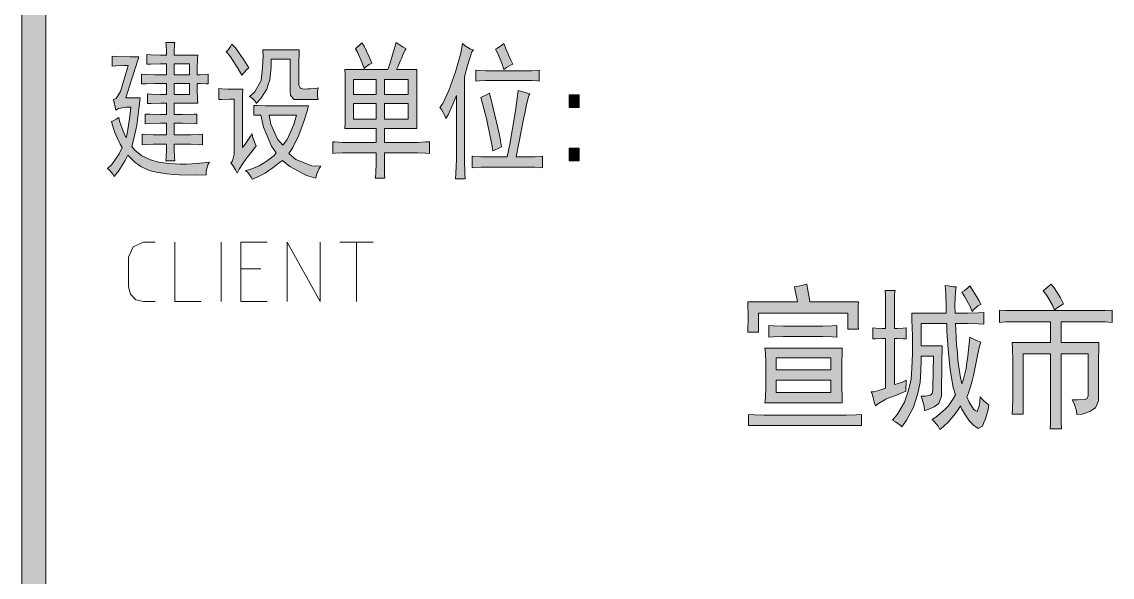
# Model space of a CAD drawing. Header units: millimetres. Extents: x 805 to 6044844, y 120 to 7887884.
# Drawn here: x 6035803 to 6038986, y 7813553 to 7815176 of the extents above; entities that cross this region are included whole.
import ezdxf

# ---------------------------------------------------------------- set-up
doc = ezdxf.new("R2010")
doc.units = ezdxf.units.MM

msp = doc.modelspace()

# ---------------------------------------------------------------- hatches: boundary and pattern name
h = msp.add_hatch(color=0)
h.dxf.hatch_style = 2
h.paths.add_polyline_path([(6035873.4, 7800292.4), (6035803.1, 7800292.4), (6035803.1, 7886384.4), (6035873.4, 7886384.4)])
h = msp.add_hatch(color=0)
h.paths.add_polyline_path([(6036225.5, 7815079), (6036225.5, 7815090.2), (6036224.9, 7815108.5), (6036223.9, 7815116), (6036249.6, 7815116), (6036248.6, 7815108.5), (6036248, 7815090.2), (6036248, 7815079), (6036316.7, 7815079), (6036316.2, 7815068.8), (6036315.1, 7815040.3), (6036315.1, 7815021.5), (6036324.2, 7815021.5), (6036339.8, 7815022.6), (6036346.8, 7815023.1), (6036346.8, 7814994.7), (6036340.9, 7814995.2), (6036324.8, 7814996.3), (6036315.1, 7814996.3), (6036315.1, 7814977.5), (6036316.2, 7814949.1), (6036316.7, 7814938.9), (6036248, 7814938.9), (6036248, 7814905.1), (6036272.7, 7814905.1), (6036306, 7814906.2), (6036314, 7814906.7), (6036314, 7814878.2), (6036306.5, 7814878.8), (6036273.2, 7814879.9), (6036248, 7814879.9), (6036248, 7814846), (6036286.1, 7814846), (6036297.9, 7814846), (6036320.5, 7814846.6), (6036330.7, 7814847.7), (6036330.7, 7814817.1), (6036320.5, 7814818.1), (6036297.9, 7814819.2), (6036286.1, 7814819.2), (6036248, 7814819.2), (6036248, 7814804.7), (6036248.6, 7814780), (6036249.6, 7814769.8), (6036223.9, 7814769.8), (6036224.9, 7814780), (6036225.5, 7814804.7), (6036225.5, 7814819.2), (6036196, 7814819.2), (6036186.8, 7814819.2), (6036165.9, 7814818.1), (6036154.6, 7814817.1), (6036154.6, 7814847.7), (6036165.4, 7814846.6), (6036186.8, 7814846), (6036197.6, 7814846), (6036225.5, 7814846), (6036225.5, 7814879.9), (6036207.8, 7814879.9), (6036176.6, 7814878.8), (6036163.2, 7814878.2), (6036163.2, 7814906.7), (6036177.2, 7814906.2), (6036208.3, 7814905.1), (6036225.5, 7814905.1), (6036225.5, 7814938.9), (6036208.8, 7814938.9), (6036180.9, 7814937.8), (6036169.7, 7814937.3), (6036169.7, 7814965.7), (6036180.9, 7814965.2), (6036208.8, 7814964.1), (6036225.5, 7814964.1), (6036225.5, 7814996.3), (6036202.4, 7814996.3), (6036191.1, 7814996.3), (6036165.9, 7814995.2), (6036152, 7814994.7), (6036152, 7815023.1), (6036165.9, 7815022.6), (6036191.1, 7815021.5), (6036202.4, 7815021.5), (6036225.5, 7815021.5), (6036225.5, 7815053.7), (6036208.3, 7815053.7), (6036179.9, 7815052.7), (6036168.1, 7815052.1), (6036168.1, 7815080.6), (6036179.9, 7815080), (6036208.3, 7815079)])
h.paths.add_polyline_path([(6036292.6, 7814964.1), (6036292.6, 7814996.3), (6036248, 7814996.3), (6036248, 7814964.1)])
h.paths.add_polyline_path([(6036292.6, 7815021.5), (6036292.6, 7815053.7), (6036248, 7815053.7), (6036248, 7815021.5)])
h = msp.add_hatch(color=0)
h.dxf.hatch_style = 2
h.paths.add_polyline_path([(6036416.5, 7815111.2), (6036426.7, 7815100.4), (6036451.4, 7815065.5), (6036465.9, 7815041.9), (6036461.1, 7815037.6), (6036450.9, 7815026.9), (6036445.5, 7815019.9), (6036434.8, 7815039.2), (6036412.2, 7815074.1), (6036399.9, 7815089.2), (6036404.2, 7815092.4), (6036412.2, 7815103.7)])
h = msp.add_hatch(color=0)
h.paths.add_polyline_path([(6036956.4, 7815037.1), (6036956.4, 7814864.8), (6036861.4, 7814864.8), (6036861.4, 7814824), (6036945.2, 7814824), (6036959.1, 7814824), (6036982.7, 7814825.1), (6036992.9, 7814825.7), (6036992.9, 7814791.8), (6036982.2, 7814792.9), (6036958, 7814793.4), (6036945.2, 7814793.4), (6036861.4, 7814793.4), (6036861.4, 7814767.7), (6036862, 7814730.1), (6036862.5, 7814719.4), (6036834.6, 7814719.4), (6036836.2, 7814730.1), (6036837.3, 7814767.7), (6036837.3, 7814793.4), (6036754.6, 7814793.4), (6036739.6, 7814793.4), (6036717.6, 7814792.9), (6036710.6, 7814791.8), (6036710.6, 7814825.7), (6036717.1, 7814825.1), (6036738, 7814824), (6036752.5, 7814824), (6036837.3, 7814824), (6036837.3, 7814864.8), (6036746.1, 7814864.8), (6036746.6, 7814878.8), (6036747.1, 7814920.1), (6036747.1, 7814947.5), (6036747.1, 7814974.3), (6036746.6, 7815019.4), (6036746.1, 7815037.1), (6036871.6, 7815037.1), (6036878.6, 7815056.4), (6036890.4, 7815096.1), (6036895.3, 7815116), (6036901.7, 7815112.2), (6036916.2, 7815102.6), (6036924.8, 7815097.7), (6036922.1, 7815093.5), (6036915.6, 7815080.6), (6036911.9, 7815071.4), (6036908.1, 7815062.9), (6036900.6, 7815045.2), (6036896.9, 7815037.1)])
h.paths.add_polyline_path([(6036931.2, 7814891.7), (6036931.2, 7814937.3), (6036861.4, 7814937.3), (6036861.4, 7814891.7)])
h.paths.add_polyline_path([(6036931.2, 7814964.1), (6036931.2, 7815008.1), (6036861.4, 7815008.1), (6036861.4, 7814964.1)])
h.paths.add_polyline_path([(6036837.3, 7814891.7), (6036837.3, 7814937.3), (6036771.3, 7814937.3), (6036771.3, 7814891.7)])
h.paths.add_polyline_path([(6036837.3, 7814964.1), (6036837.3, 7815008.1), (6036771.3, 7815008.1), (6036771.3, 7814964.1)])
h = msp.add_hatch(color=0)
h.dxf.hatch_style = 2
h.paths.add_polyline_path([(6036795.4, 7815114.4), (6036801.9, 7815105.3), (6036816.4, 7815075.7), (6036824.4, 7815055.3), (6036817.4, 7815051.1), (6036806.2, 7815043.5), (6036801.9, 7815040.3), (6036795.4, 7815058.6), (6036782.6, 7815087.6), (6036776.6, 7815097.7), (6036780.9, 7815101), (6036790.6, 7815109.6)])
h = msp.add_hatch(color=0)
h.dxf.hatch_style = 2
h.paths.add_polyline_path([(6037121.2, 7815094.5), (6037116.4, 7815088.6), (6037104, 7815048.9), (6037095.4, 7815015.1), (6037095.4, 7814800.4), (6037095.4, 7814773.6), (6037096.5, 7814731.7), (6037097, 7814717.8), (6037069.1, 7814717.8), (6037070.2, 7814732.8), (6037071.8, 7814773.6), (6037071.8, 7814798.8), (6037071.8, 7814960.9), (6037062.2, 7814937.8), (6037047.1, 7814904), (6037041.2, 7814893.3), (6037036.9, 7814904), (6037027.8, 7814920.1), (6037023.5, 7814925.5), (6037031.6, 7814937.3), (6037049.8, 7814975.9), (6037059.5, 7815003.3), (6037069.1, 7815030.1), (6037084.2, 7815084.9), (6037089.5, 7815112.8), (6037097.6, 7815106.3), (6037113.1, 7815096.7)])
h = msp.add_hatch(color=0)
h.dxf.hatch_style = 2
h.paths.add_polyline_path([(6037209.8, 7815112.8), (6037217.3, 7815095.1), (6037230.7, 7815064.5), (6037236, 7815052.1), (6037231.2, 7815050.5), (6037217.8, 7815043), (6037209.8, 7815037.1), (6037205.5, 7815052.1), (6037193.1, 7815081.6), (6037185.6, 7815096.1), (6037192, 7815099.4), (6037203.8, 7815107.9)])
h = msp.add_hatch(color=0)
h.dxf.hatch_style = 2
h.paths.add_polyline_path([(6036609.2, 7814949.1), (6036598.5, 7814949.1), (6036587.2, 7814960.9), (6036586.1, 7814972.7), (6036586.1, 7815067.2), (6036530.8, 7815067.2), (6036530.8, 7815043.5), (6036526.6, 7815006.5), (6036522.3, 7814993.1), (6036518.5, 7814979.7), (6036500.8, 7814951.8), (6036487.4, 7814937.3), (6036485.2, 7814943.2), (6036475, 7814953.4), (6036467.5, 7814957.7), (6036483.1, 7814971.6), (6036501.3, 7815004.9), (6036503.5, 7815023.1), (6036505.6, 7815041.9), (6036507.2, 7815077.4), (6036506.7, 7815094.5), (6036613, 7815094.5), (6036612.4, 7815084.3), (6036611.9, 7815058.6), (6036611.9, 7815043.5), (6036611.9, 7814997.9), (6036611.9, 7814991.5), (6036615.1, 7814983.4), (6036618.9, 7814981.8), (6036622.1, 7814980.8), (6036631.7, 7814979.7), (6036638.2, 7814980.2), (6036644.6, 7814980.8), (6036659.1, 7814981.8), (6036667.7, 7814982.9), (6036666.1, 7814974.3), (6036666.1, 7814957.7), (6036667.7, 7814949.1)])
h = msp.add_hatch(color=0)
h.dxf.hatch_style = 2
h.paths.add_polyline_path([(6036144.4, 7815074.1), (6036142.3, 7815067.2), (6036123.5, 7815007), (6036106.3, 7814953.9), (6036148.2, 7814953.9), (6036145, 7814921.2), (6036139.1, 7814874.5), (6036135.9, 7814861.1), (6036133.2, 7814847.7), (6036127.3, 7814823), (6036124, 7814812.2), (6036132.6, 7814801), (6036153, 7814784.9), (6036164.3, 7814779.5), (6036176.1, 7814773.6), (6036202.4, 7814766.1), (6036218, 7814763.9), (6036233, 7814761.8), (6036265.2, 7814760.2), (6036282.4, 7814760.7), (6036299.5, 7814761.2), (6036333.9, 7814763.9), (6036350.5, 7814766.6), (6036346.2, 7814758), (6036341.4, 7814739.8), (6036340.9, 7814729.6), (6036311.3, 7814728.5), (6036263.6, 7814729), (6036244.8, 7814730.1), (6036226, 7814731.7), (6036195.4, 7814736.6), (6036183.1, 7814740.3), (6036170.7, 7814744.1), (6036150.3, 7814753.7), (6036142.3, 7814759.6), (6036134.2, 7814765.5), (6036119.8, 7814779.5), (6036112.8, 7814787), (6036104.7, 7814771.4), (6036085.4, 7814740.3), (6036073.1, 7814724.2), (6036068.8, 7814731.2), (6036058.6, 7814743), (6036053.2, 7814747.8), (6036065.5, 7814759.6), (6036087, 7814790.2), (6036096.1, 7814809), (6036090.2, 7814819.2), (6036081.1, 7814837.5), (6036077.9, 7814846), (6036074.1, 7814854.6), (6036067.7, 7814874), (6036064.5, 7814884.7), (6036067.7, 7814885.8), (6036078.4, 7814891.7), (6036085.9, 7814896.5), (6036088.1, 7814886.3), (6036098.8, 7814856.8), (6036107.4, 7814837.5), (6036111.7, 7814855.2), (6036118.7, 7814900.2), (6036121.4, 7814927.1), (6036107.4, 7814927.1), (6036085.4, 7814922.8), (6036077.4, 7814918.5), (6036070.9, 7814949.1), (6036078.4, 7814952.3), (6036090.8, 7814972.2), (6036096.1, 7814988.8), (6036101, 7815005.4), (6036110.1, 7815035), (6036113.8, 7815048.9), (6036101, 7815048.9), (6036077.9, 7815047.8), (6036067.2, 7815046.8), (6036067.2, 7815075.7), (6036079.5, 7815074.7), (6036118.1, 7815074.1)])
h = msp.add_hatch(color=0)
h.dxf.hatch_style = 2
h.paths.add_polyline_path([(6037279.5, 7815033.3), (6037290.8, 7815033.3), (6037308, 7815034.4), (6037313.3, 7815035), (6037313.3, 7815003.3), (6037308, 7815003.8), (6037290.3, 7815004.9), (6037277.9, 7815004.9), (6037165.2, 7815004.9), (6037156.6, 7815004.9), (6037138.4, 7815003.8), (6037128.7, 7815003.3), (6037128.7, 7815035), (6037138.9, 7815034.4), (6037157.2, 7815033.3), (6037165.2, 7815033.3)])
h = msp.add_hatch(color=0)
h.dxf.hatch_style = 2
h.paths.add_polyline_path([(6036448.2, 7814979.7), (6036447.7, 7814964.1), (6036447.1, 7814930.3), (6036447.1, 7814912.1), (6036447.1, 7814809), (6036455.2, 7814819.2), (6036469.1, 7814839.1), (6036475, 7814849.3), (6036476.6, 7814840.7), (6036483.1, 7814823), (6036487.4, 7814813.8), (6036479.3, 7814803.6), (6036464.3, 7814784.3), (6036457.3, 7814775.2), (6036450.3, 7814765.5), (6036437.5, 7814745.7), (6036432.1, 7814734.4), (6036427.3, 7814743.5), (6036418.1, 7814758), (6036412.8, 7814763.4), (6036418.1, 7814769.8), (6036423, 7814789.2), (6036423, 7814802), (6036423, 7814950.7), (6036409.6, 7814950.7), (6036387.6, 7814949.6), (6036378.4, 7814949.1), (6036378.4, 7814981.3), (6036387, 7814980.2), (6036404.2, 7814979.7), (6036412.8, 7814979.7)])
h = msp.add_hatch(color=0)
h.dxf.hatch_style = 2
h.paths.add_polyline_path([(6037286, 7814965.7), (6037283.3, 7814960.9), (6037276.3, 7814934.6), (6037272, 7814913.7), (6037267.2, 7814892.2), (6037254.8, 7814826.7), (6037246.2, 7814781.6), (6037289.7, 7814781.6), (6037301.5, 7814781.6), (6037318.2, 7814782.7), (6037322.5, 7814783.3), (6037322.5, 7814749.4), (6037316.5, 7814750.5), (6037300.4, 7814751.6), (6037289.7, 7814751.6), (6037160.4, 7814751.6), (6037144.3, 7814751.6), (6037122.8, 7814750.5), (6037117.4, 7814749.4), (6037117.4, 7814783.3), (6037122.8, 7814782.7), (6037143.2, 7814781.6), (6037157.7, 7814781.6), (6037219.9, 7814781.6), (6037228, 7814819.2), (6037244.1, 7814916.3), (6037251.6, 7814975.9), (6037261.8, 7814972.7), (6037279, 7814967.9)])
h = msp.add_hatch(color=0)
h.dxf.hatch_style = 2
h.paths.add_polyline_path([(6037167.9, 7814967.9), (6037179.2, 7814924.4), (6037196.9, 7814846), (6037203.3, 7814810.6), (6037195.8, 7814807.4), (6037182.9, 7814801), (6037178.1, 7814798.8), (6037174.9, 7814818.1), (6037167.4, 7814856.2), (6037163.6, 7814874.5), (6037159.3, 7814893.3), (6037149.1, 7814934.1), (6037142.7, 7814955.5), (6037149.1, 7814957.7), (6037161.4, 7814963.6)])
h = msp.add_hatch(color=0)
h.dxf.hatch_style = 2
h.paths.add_polyline_path([(6037430.3, 7814925.5), (6037400.8, 7814925.5), (6037400.8, 7814962.5), (6037430.3, 7814962.5)])
h = msp.add_hatch(color=0)
h.paths.add_polyline_path([(6036479.9, 7814931.9), (6036490.1, 7814931.4), (6036513.1, 7814930.3), (6036525.5, 7814930.3), (6036639.8, 7814930.3), (6036636, 7814915.3), (6036625.3, 7814882), (6036618.9, 7814863.8), (6036611.9, 7814845.5), (6036594.2, 7814809.5), (6036582.4, 7814791.8), (6036602.8, 7814774.1), (6036650, 7814755.9), (6036676.3, 7814754.8), (6036671.5, 7814747.3), (6036663.4, 7814729.6), (6036661.3, 7814719.4), (6036633.9, 7814726.9), (6036585.1, 7814753.2), (6036563.6, 7814771.4), (6036555.5, 7814765), (6036535.7, 7814750), (6036524.4, 7814741.9), (6036513.1, 7814733.9), (6036488.5, 7814721), (6036475, 7814716.2), (6036472.4, 7814722.6), (6036462.7, 7814735.5), (6036455.7, 7814741.4), (6036469.7, 7814744.6), (6036496, 7814755.9), (6036508.3, 7814763.4), (6036520.7, 7814770.9), (6036539.4, 7814785.9), (6036545.9, 7814793.4), (6036531.9, 7814813.3), (6036508.8, 7814868), (6036500.3, 7814903.5), (6036479.9, 7814903.5)])
h.paths.add_polyline_path([(6036564.7, 7814815.5), (6036577.5, 7814832.6), (6036597.4, 7814876.6), (6036604.4, 7814903.5), (6036525.5, 7814903.5), (6036529.8, 7814877.2), (6036549.6, 7814833.2)])
h = msp.add_hatch(color=0)
h.dxf.hatch_style = 2
h.paths.add_polyline_path([(6037430.3, 7814769.8), (6037400.8, 7814769.8), (6037400.8, 7814807.4), (6037430.3, 7814807.4)])
h = msp.add_hatch(color=0)
h.dxf.hatch_style = 2
h.paths.add_polyline_path([(6038094.2, 7814409.7), (6038097.4, 7814392.5), (6038101.7, 7814366.3), (6038102.8, 7814357.7), (6038245, 7814357.7), (6038244.5, 7814345.9), (6038243.9, 7814324.4), (6038243.9, 7814314.2), (6038243.9, 7814305.6), (6038244.5, 7814287.4), (6038245, 7814278.2), (6038213.9, 7814278.2), (6038213.9, 7814324.9), (6037953.6, 7814324.9), (6037953.6, 7814269.6), (6037921.9, 7814269.6), (6037922.5, 7814280.9), (6037923, 7814302.9), (6037923, 7814312.6), (6037923, 7814323.3), (6037922.5, 7814345.9), (6037921.9, 7814357.7), (6038066.8, 7814357.7), (6038064.7, 7814368.4), (6038060.4, 7814390.9), (6038058.2, 7814402.2), (6038064.7, 7814403.3), (6038082.9, 7814407)])
h = msp.add_hatch(color=0)
h.dxf.hatch_style = 2
h.paths.add_polyline_path([(6038807.4, 7814409.7), (6038816, 7814399), (6038834.3, 7814370), (6038843.4, 7814352.3), (6038835.4, 7814347.5), (6038822.5, 7814338.3), (6038817.6, 7814334.1), (6038811.2, 7814348.5), (6038794.6, 7814376.4), (6038784.4, 7814389.9), (6038790.3, 7814395.2), (6038801.5, 7814404.9)])
h = msp.add_hatch(color=0)
h.dxf.hatch_style = 2
h.paths.add_polyline_path([(6038383.5, 7814096.8), (6038371.7, 7814092.5), (6038348.6, 7814082.9), (6038336.8, 7814078.1), (6038325, 7814073.2), (6038303.5, 7814060.9), (6038294.4, 7814053.9), (6038291.2, 7814065.2), (6038285.8, 7814086.1), (6038282.6, 7814095.2), (6038290.1, 7814095.2), (6038310.5, 7814100.6), (6038324.4, 7814106), (6038324.4, 7814251.4), (6038314.2, 7814251.4), (6038295.5, 7814250.3), (6038286.9, 7814249.8), (6038286.9, 7814282), (6038295.5, 7814280.9), (6038314.2, 7814280.4), (6038324.4, 7814280.4), (6038324.4, 7814344.8), (6038324.4, 7814355), (6038323.9, 7814378.1), (6038322.8, 7814391.5), (6038351.8, 7814391.5), (6038350.7, 7814380.2), (6038350.2, 7814356.6), (6038350.2, 7814344.8), (6038350.2, 7814280.4), (6038358.8, 7814280.4), (6038376, 7814280.9), (6038384.5, 7814282), (6038384.5, 7814249.8), (6038376, 7814250.3), (6038358.8, 7814251.4), (6038350.2, 7814251.4), (6038350.2, 7814116.7), (6038358.2, 7814118.3), (6038375.4, 7814124.7), (6038384.5, 7814129), (6038384, 7814120.5), (6038383.5, 7814103.8)])
h = msp.add_hatch(color=0)
h.dxf.hatch_style = 2
h.paths.add_polyline_path([(6038570.2, 7814255.2), (6038576.7, 7814251.4), (6038592.8, 7814244.4), (6038601.9, 7814240.7), (6038598.1, 7814228.3), (6038592.2, 7814201), (6038589.6, 7814187), (6038586.9, 7814172.5), (6038580.4, 7814142.5), (6038576.7, 7814127.4), (6038572.9, 7814112.4), (6038565.4, 7814088.8), (6038561.6, 7814080.7), (6038568.6, 7814064.6), (6038581, 7814044.8), (6038585.8, 7814041), (6038591.2, 7814037.8), (6038598.1, 7814057.1), (6038600.3, 7814080.7), (6038606.7, 7814072.7), (6038619.6, 7814060.9), (6038626, 7814057.1), (6038623.4, 7814042.1), (6038615.9, 7814015.8), (6038611, 7814005.1), (6038606.7, 7813994.3), (6038594.9, 7813987.9), (6038587.9, 7813992.7), (6038581.5, 7813997), (6038568.6, 7814009.9), (6038563.3, 7814018.5), (6038557.4, 7814027.1), (6038547.2, 7814044.8), (6038542.9, 7814053.9), (6038537, 7814044.8), (6038524.1, 7814026.5), (6038516.6, 7814017.9), (6038508.5, 7814008.8), (6038491.9, 7813992.7), (6038482.8, 7813985.2), (6038477.4, 7813994.3), (6038466.1, 7814008.8), (6038459.7, 7814014.2), (6038470.9, 7814021.2), (6038490.8, 7814037.3), (6038498.9, 7814045.9), (6038507.4, 7814054.4), (6038521.9, 7814074.3), (6038528.4, 7814086.1), (6038521.9, 7814107.6), (6038512.8, 7814159.1), (6038509.6, 7814189.7), (6038506.9, 7814219.7), (6038503.1, 7814272.3), (6038502.6, 7814294.3), (6038428, 7814294.3), (6038428, 7814229.9), (6038489.7, 7814229.9), (6038489.2, 7814217.1), (6038488.1, 7814188.6), (6038488.1, 7814172.5), (6038487, 7814098.4), (6038487, 7814082.3), (6038480.1, 7814061.4), (6038473.1, 7814056.6), (6038466.1, 7814051.2), (6038448.9, 7814043.7), (6038438.2, 7814041), (6038436.6, 7814052.8), (6038431.2, 7814073.8), (6038428, 7814082.3), (6038440.4, 7814082.3), (6038454.8, 7814085), (6038457.5, 7814087.7), (6038459.7, 7814090.4), (6038462.4, 7814100.6), (6038462.4, 7814107.6), (6038464, 7814199.3), (6038428, 7814199.3), (6038428, 7814185.9), (6038426.9, 7814155.9), (6038425.9, 7814139.2), (6038424.8, 7814122.6), (6038417.3, 7814087.2), (6038411.4, 7814068.9), (6038405.5, 7814050.7), (6038385.6, 7814012.6), (6038371.7, 7813992.7), (6038366.8, 7813998.1), (6038352.9, 7814007.7), (6038344.3, 7814012.6), (6038358.8, 7814030.3), (6038379.2, 7814065.2), (6038385.6, 7814082.3), (6038391.5, 7814099.5), (6038399, 7814132.3), (6038400.1, 7814148.4), (6038401.2, 7814163.9), (6038402.3, 7814205.8), (6038402.3, 7814231.5), (6038402.3, 7814258.4), (6038401.2, 7814305.6), (6038400.6, 7814324.9), (6038501, 7814324.9), (6038501, 7814342.1), (6038499.9, 7814382.9), (6038498.3, 7814406), (6038506.4, 7814404.4), (6038521.9, 7814402.2), (6038530, 7814402.2), (6038527.8, 7814387.2), (6038526.2, 7814348.5), (6038527.3, 7814324.9), (6038548.8, 7814324.9), (6038564.3, 7814324.9), (6038595.5, 7814326), (6038610.5, 7814327.1), (6038610.5, 7814292.7), (6038595.5, 7814293.8), (6038564.3, 7814294.3), (6038548.8, 7814294.3), (6038528.4, 7814294.3), (6038529.4, 7814275), (6038531.6, 7814232.6), (6038533.7, 7814210.1), (6038535.4, 7814187.5), (6038542.3, 7814141.9), (6038547.2, 7814118.3), (6038551.5, 7814131.7), (6038559, 7814163.4), (6038561.6, 7814181.1), (6038564.3, 7814199.3), (6038568.6, 7814236.4)])
h = msp.add_hatch(color=0)
h.dxf.hatch_style = 2
h.paths.add_polyline_path([(6038570.2, 7814404.4), (6038581, 7814388.3), (6038597.1, 7814360.9), (6038601.9, 7814350.2), (6038593.8, 7814345.9), (6038581.5, 7814335.7), (6038577.2, 7814330.3), (6038570.8, 7814344.8), (6038555.7, 7814372.7), (6038547.2, 7814386.1), (6038553.1, 7814389.9), (6038564.3, 7814399)])
h = msp.add_hatch(color=0)
h.dxf.hatch_style = 2
h.paths.add_polyline_path([(6038911, 7814332.4), (6038928.2, 7814332.4), (6038965.8, 7814333), (6038985.6, 7814334.1), (6038985.6, 7814298.1), (6038965.8, 7814299.2), (6038928.2, 7814299.7), (6038911, 7814299.7), (6038836.4, 7814299.7), (6038836.4, 7814239.1), (6038947, 7814239.1), (6038946.4, 7814222.4), (6038945.4, 7814189.7), (6038945.4, 7814172.5), (6038945.4, 7814084.5), (6038945.4, 7814068.9), (6038937.3, 7814048.5), (6038928.7, 7814043.2), (6038920.7, 7814037.8), (6038897.6, 7814030.3), (6038882, 7814028.7), (6038881, 7814039.4), (6038874.5, 7814060.9), (6038869.2, 7814071.6), (6038884.2, 7814071.6), (6038903.5, 7814072.7), (6038907.3, 7814073.8), (6038911.6, 7814074.3), (6038915.3, 7814083.4), (6038915.3, 7814091.5), (6038915.3, 7814206.3), (6038836.4, 7814206.3), (6038836.4, 7814064.6), (6038836.4, 7814042.1), (6038837, 7814003.5), (6038837.5, 7813987.4), (6038804.8, 7813987.4), (6038805.3, 7814003.5), (6038805.8, 7814042.1), (6038805.8, 7814064.6), (6038805.8, 7814206.3), (6038725.3, 7814206.3), (6038725.3, 7814030.3), (6038693.7, 7814030.3), (6038694.7, 7814044.8), (6038695.3, 7814079.1), (6038695.3, 7814098.4), (6038695.3, 7814165), (6038695.3, 7814185.9), (6038694.7, 7814222.4), (6038693.7, 7814239.1), (6038805.8, 7814239.1), (6038805.8, 7814299.7), (6038731.2, 7814299.7), (6038712.5, 7814299.7), (6038675.4, 7814299.2), (6038656.6, 7814298.1), (6038656.6, 7814334.1), (6038675.4, 7814333), (6038712.5, 7814332.4), (6038731.2, 7814332.4)])
h = msp.add_hatch(color=0)
h.dxf.hatch_style = 2
h.paths.add_polyline_path([(6038127.5, 7814287.4), (6038140.9, 7814287.4), (6038168.3, 7814288.4), (6038182.2, 7814289), (6038182.2, 7814255.2), (6038168.3, 7814255.7), (6038140.9, 7814256.8), (6038127.5, 7814256.8), (6038042.7, 7814256.8), (6038026.6, 7814256.8), (6037997.1, 7814255.7), (6037983.6, 7814255.2), (6037983.6, 7814289), (6037997.1, 7814288.4), (6038026, 7814287.4), (6038041.1, 7814287.4)])
h = msp.add_hatch(color=0)
h.paths.add_polyline_path([(6038197.8, 7814222.4), (6038197.2, 7814209), (6038196.2, 7814179.5), (6038196.2, 7814163.4), (6038196.2, 7814125.8), (6038196.2, 7814109.7), (6038197.2, 7814078.1), (6038197.8, 7814062.5), (6037971.8, 7814062.5), (6037973.4, 7814078.1), (6037975.1, 7814108.6), (6037975.1, 7814123.7), (6037975.1, 7814163.4), (6037975.1, 7814179.5), (6037973.4, 7814209), (6037971.8, 7814222.4)])
h.paths.add_polyline_path([(6038164.5, 7814093.1), (6038164.5, 7814129), (6038005.1, 7814129), (6038005.1, 7814093.1)])
h.paths.add_polyline_path([(6038164.5, 7814159.6), (6038164.5, 7814194), (6038005.1, 7814194), (6038005.1, 7814159.6)])
h = msp.add_hatch(color=0)
h.dxf.hatch_style = 2
h.paths.add_polyline_path([(6038195.1, 7814026.5), (6038209.6, 7814026.5), (6038238.6, 7814027.6), (6038254.1, 7814028.7), (6038254.1, 7813996.5), (6037924.6, 7813996.5), (6037924.6, 7814028.7), (6037941.8, 7814027.6), (6037969.7, 7814026.5), (6037981, 7814026.5)])

# ---------------------------------------------------------------- linework, layer by layer
at = {"color": 0, "lineweight": 0}
for points in [[(6035873.4, 7800292.4), (6035803.1, 7800292.4), (6035803.1, 7886384.4), (6035873.4, 7886384.4)], [(6036225.5, 7815079), (6036225.5, 7815090.2), (6036224.9, 7815108.5), (6036223.9, 7815116), (6036249.6, 7815116), (6036248.6, 7815108.5), (6036248, 7815090.2), (6036248, 7815079), (6036316.7, 7815079), (6036316.2, 7815068.8), (6036315.1, 7815040.3), (6036315.1, 7815021.5), (6036324.2, 7815021.5), (6036339.8, 7815022.6), (6036346.8, 7815023.1), (6036346.8, 7814994.7), (6036340.9, 7814995.2), (6036324.8, 7814996.3), (6036315.1, 7814996.3), (6036315.1, 7814977.5), (6036316.2, 7814949.1), (6036316.7, 7814938.9), (6036248, 7814938.9), (6036248, 7814905.1), (6036272.7, 7814905.1), (6036306, 7814906.2), (6036314, 7814906.7), (6036314, 7814878.2), (6036306.5, 7814878.8), (6036273.2, 7814879.9), (6036248, 7814879.9), (6036248, 7814846), (6036286.1, 7814846), (6036297.9, 7814846), (6036320.5, 7814846.6), (6036330.7, 7814847.7), (6036330.7, 7814817.1), (6036320.5, 7814818.1), (6036297.9, 7814819.2), (6036286.1, 7814819.2), (6036248, 7814819.2), (6036248, 7814804.7), (6036248.6, 7814780), (6036249.6, 7814769.8), (6036223.9, 7814769.8), (6036224.9, 7814780), (6036225.5, 7814804.7), (6036225.5, 7814819.2), (6036196, 7814819.2), (6036186.8, 7814819.2), (6036165.9, 7814818.1), (6036154.6, 7814817.1), (6036154.6, 7814847.7), (6036165.4, 7814846.6), (6036186.8, 7814846), (6036197.6, 7814846), (6036225.5, 7814846), (6036225.5, 7814879.9), (6036207.8, 7814879.9), (6036176.6, 7814878.8), (6036163.2, 7814878.2), (6036163.2, 7814906.7), (6036177.2, 7814906.2), (6036208.3, 7814905.1), (6036225.5, 7814905.1), (6036225.5, 7814938.9), (6036208.8, 7814938.9), (6036180.9, 7814937.8), (6036169.7, 7814937.3), (6036169.7, 7814965.7), (6036180.9, 7814965.2), (6036208.8, 7814964.1), (6036225.5, 7814964.1), (6036225.5, 7814996.3), (6036202.4, 7814996.3), (6036191.1, 7814996.3), (6036165.9, 7814995.2), (6036152, 7814994.7), (6036152, 7815023.1), (6036165.9, 7815022.6), (6036191.1, 7815021.5), (6036202.4, 7815021.5), (6036225.5, 7815021.5), (6036225.5, 7815053.7), (6036208.3, 7815053.7), (6036179.9, 7815052.7), (6036168.1, 7815052.1), (6036168.1, 7815080.6), (6036179.9, 7815080), (6036208.3, 7815079)], [(6036416.5, 7815111.2), (6036426.7, 7815100.4), (6036451.4, 7815065.5), (6036465.9, 7815041.9), (6036461.1, 7815037.6), (6036450.9, 7815026.9), (6036445.5, 7815019.9), (6036434.8, 7815039.2), (6036412.2, 7815074.1), (6036399.9, 7815089.2), (6036404.2, 7815092.4), (6036412.2, 7815103.7)], [(6036956.4, 7815037.1), (6036956.4, 7814864.8), (6036861.4, 7814864.8), (6036861.4, 7814824), (6036945.2, 7814824), (6036959.1, 7814824), (6036982.7, 7814825.1), (6036992.9, 7814825.7), (6036992.9, 7814791.8), (6036982.2, 7814792.9), (6036958, 7814793.4), (6036945.2, 7814793.4), (6036861.4, 7814793.4), (6036861.4, 7814767.7), (6036862, 7814730.1), (6036862.5, 7814719.4), (6036834.6, 7814719.4), (6036836.2, 7814730.1), (6036837.3, 7814767.7), (6036837.3, 7814793.4), (6036754.6, 7814793.4), (6036739.6, 7814793.4), (6036717.6, 7814792.9), (6036710.6, 7814791.8), (6036710.6, 7814825.7), (6036717.1, 7814825.1), (6036738, 7814824), (6036752.5, 7814824), (6036837.3, 7814824), (6036837.3, 7814864.8), (6036746.1, 7814864.8), (6036746.6, 7814878.8), (6036747.1, 7814920.1), (6036747.1, 7814947.5), (6036747.1, 7814974.3), (6036746.6, 7815019.4), (6036746.1, 7815037.1), (6036871.6, 7815037.1), (6036878.6, 7815056.4), (6036890.4, 7815096.1), (6036895.3, 7815116), (6036901.7, 7815112.2), (6036916.2, 7815102.6), (6036924.8, 7815097.7), (6036922.1, 7815093.5), (6036915.6, 7815080.6), (6036911.9, 7815071.4), (6036908.1, 7815062.9), (6036900.6, 7815045.2), (6036896.9, 7815037.1)], [(6036795.4, 7815114.4), (6036801.9, 7815105.3), (6036816.4, 7815075.7), (6036824.4, 7815055.3), (6036817.4, 7815051.1), (6036806.2, 7815043.5), (6036801.9, 7815040.3), (6036795.4, 7815058.6), (6036782.6, 7815087.6), (6036776.6, 7815097.7), (6036780.9, 7815101), (6036790.6, 7815109.6)], [(6037121.2, 7815094.5), (6037116.4, 7815088.6), (6037104, 7815048.9), (6037095.4, 7815015.1), (6037095.4, 7814800.4), (6037095.4, 7814773.6), (6037096.5, 7814731.7), (6037097, 7814717.8), (6037069.1, 7814717.8), (6037070.2, 7814732.8), (6037071.8, 7814773.6), (6037071.8, 7814798.8), (6037071.8, 7814960.9), (6037062.2, 7814937.8), (6037047.1, 7814904), (6037041.2, 7814893.3), (6037036.9, 7814904), (6037027.8, 7814920.1), (6037023.5, 7814925.5), (6037031.6, 7814937.3), (6037049.8, 7814975.9), (6037059.5, 7815003.3), (6037069.1, 7815030.1), (6037084.2, 7815084.9), (6037089.5, 7815112.8), (6037097.6, 7815106.3), (6037113.1, 7815096.7)], [(6037209.8, 7815112.8), (6037217.3, 7815095.1), (6037230.7, 7815064.5), (6037236, 7815052.1), (6037231.2, 7815050.5), (6037217.8, 7815043), (6037209.8, 7815037.1), (6037205.5, 7815052.1), (6037193.1, 7815081.6), (6037185.6, 7815096.1), (6037192, 7815099.4), (6037203.8, 7815107.9)], [(6036609.2, 7814949.1), (6036598.5, 7814949.1), (6036587.2, 7814960.9), (6036586.1, 7814972.7), (6036586.1, 7815067.2), (6036530.8, 7815067.2), (6036530.8, 7815043.5), (6036526.6, 7815006.5), (6036522.3, 7814993.1), (6036518.5, 7814979.7), (6036500.8, 7814951.8), (6036487.4, 7814937.3), (6036485.2, 7814943.2), (6036475, 7814953.4), (6036467.5, 7814957.7), (6036483.1, 7814971.6), (6036501.3, 7815004.9), (6036503.5, 7815023.1), (6036505.6, 7815041.9), (6036507.2, 7815077.4), (6036506.7, 7815094.5), (6036613, 7815094.5), (6036612.4, 7815084.3), (6036611.9, 7815058.6), (6036611.9, 7815043.5), (6036611.9, 7814997.9), (6036611.9, 7814991.5), (6036615.1, 7814983.4), (6036618.9, 7814981.8), (6036622.1, 7814980.8), (6036631.7, 7814979.7), (6036638.2, 7814980.2), (6036644.6, 7814980.8), (6036659.1, 7814981.8), (6036667.7, 7814982.9), (6036666.1, 7814974.3), (6036666.1, 7814957.7), (6036667.7, 7814949.1)], [(6036144.4, 7815074.1), (6036142.3, 7815067.2), (6036123.5, 7815007), (6036106.3, 7814953.9), (6036148.2, 7814953.9), (6036145, 7814921.2), (6036139.1, 7814874.5), (6036135.9, 7814861.1), (6036133.2, 7814847.7), (6036127.3, 7814823), (6036124, 7814812.2), (6036132.6, 7814801), (6036153, 7814784.9), (6036164.3, 7814779.5), (6036176.1, 7814773.6), (6036202.4, 7814766.1), (6036218, 7814763.9), (6036233, 7814761.8), (6036265.2, 7814760.2), (6036282.4, 7814760.7), (6036299.5, 7814761.2), (6036333.9, 7814763.9), (6036350.5, 7814766.6), (6036346.2, 7814758), (6036341.4, 7814739.8), (6036340.9, 7814729.6), (6036311.3, 7814728.5), (6036263.6, 7814729), (6036244.8, 7814730.1), (6036226, 7814731.7), (6036195.4, 7814736.6), (6036183.1, 7814740.3), (6036170.7, 7814744.1), (6036150.3, 7814753.7), (6036142.3, 7814759.6), (6036134.2, 7814765.5), (6036119.8, 7814779.5), (6036112.8, 7814787), (6036104.7, 7814771.4), (6036085.4, 7814740.3), (6036073.1, 7814724.2), (6036068.8, 7814731.2), (6036058.6, 7814743), (6036053.2, 7814747.8), (6036065.5, 7814759.6), (6036087, 7814790.2), (6036096.1, 7814809), (6036090.2, 7814819.2), (6036081.1, 7814837.5), (6036077.9, 7814846), (6036074.1, 7814854.6), (6036067.7, 7814874), (6036064.5, 7814884.7), (6036067.7, 7814885.8), (6036078.4, 7814891.7), (6036085.9, 7814896.5), (6036088.1, 7814886.3), (6036098.8, 7814856.8), (6036107.4, 7814837.5), (6036111.7, 7814855.2), (6036118.7, 7814900.2), (6036121.4, 7814927.1), (6036107.4, 7814927.1), (6036085.4, 7814922.8), (6036077.4, 7814918.5), (6036070.9, 7814949.1), (6036078.4, 7814952.3), (6036090.8, 7814972.2), (6036096.1, 7814988.8), (6036101, 7815005.4), (6036110.1, 7815035), (6036113.8, 7815048.9), (6036101, 7815048.9), (6036077.9, 7815047.8), (6036067.2, 7815046.8), (6036067.2, 7815075.7), (6036079.5, 7815074.7), (6036118.1, 7815074.1)], [(6036292.6, 7815021.5), (6036292.6, 7815053.7), (6036248, 7815053.7), (6036248, 7815021.5)], [(6037279.5, 7815033.3), (6037290.8, 7815033.3), (6037308, 7815034.4), (6037313.3, 7815035), (6037313.3, 7815003.3), (6037308, 7815003.8), (6037290.3, 7815004.9), (6037277.9, 7815004.9), (6037165.2, 7815004.9), (6037156.6, 7815004.9), (6037138.4, 7815003.8), (6037128.7, 7815003.3), (6037128.7, 7815035), (6037138.9, 7815034.4), (6037157.2, 7815033.3), (6037165.2, 7815033.3)], [(6036292.6, 7814964.1), (6036292.6, 7814996.3), (6036248, 7814996.3), (6036248, 7814964.1)], [(6036448.2, 7814979.7), (6036447.7, 7814964.1), (6036447.1, 7814930.3), (6036447.1, 7814912.1), (6036447.1, 7814809), (6036455.2, 7814819.2), (6036469.1, 7814839.1), (6036475, 7814849.3), (6036476.6, 7814840.7), (6036483.1, 7814823), (6036487.4, 7814813.8), (6036479.3, 7814803.6), (6036464.3, 7814784.3), (6036457.3, 7814775.2), (6036450.3, 7814765.5), (6036437.5, 7814745.7), (6036432.1, 7814734.4), (6036427.3, 7814743.5), (6036418.1, 7814758), (6036412.8, 7814763.4), (6036418.1, 7814769.8), (6036423, 7814789.2), (6036423, 7814802), (6036423, 7814950.7), (6036409.6, 7814950.7), (6036387.6, 7814949.6), (6036378.4, 7814949.1), (6036378.4, 7814981.3), (6036387, 7814980.2), (6036404.2, 7814979.7), (6036412.8, 7814979.7)], [(6036837.3, 7814964.1), (6036837.3, 7815008.1), (6036771.3, 7815008.1), (6036771.3, 7814964.1)], [(6036931.2, 7814964.1), (6036931.2, 7815008.1), (6036861.4, 7815008.1), (6036861.4, 7814964.1)], [(6037286, 7814965.7), (6037283.3, 7814960.9), (6037276.3, 7814934.6), (6037272, 7814913.7), (6037267.2, 7814892.2), (6037254.8, 7814826.7), (6037246.2, 7814781.6), (6037289.7, 7814781.6), (6037301.5, 7814781.6), (6037318.2, 7814782.7), (6037322.5, 7814783.3), (6037322.5, 7814749.4), (6037316.5, 7814750.5), (6037300.4, 7814751.6), (6037289.7, 7814751.6), (6037160.4, 7814751.6), (6037144.3, 7814751.6), (6037122.8, 7814750.5), (6037117.4, 7814749.4), (6037117.4, 7814783.3), (6037122.8, 7814782.7), (6037143.2, 7814781.6), (6037157.7, 7814781.6), (6037219.9, 7814781.6), (6037228, 7814819.2), (6037244.1, 7814916.3), (6037251.6, 7814975.9), (6037261.8, 7814972.7), (6037279, 7814967.9)], [(6037167.9, 7814967.9), (6037179.2, 7814924.4), (6037196.9, 7814846), (6037203.3, 7814810.6), (6037195.8, 7814807.4), (6037182.9, 7814801), (6037178.1, 7814798.8), (6037174.9, 7814818.1), (6037167.4, 7814856.2), (6037163.6, 7814874.5), (6037159.3, 7814893.3), (6037149.1, 7814934.1), (6037142.7, 7814955.5), (6037149.1, 7814957.7), (6037161.4, 7814963.6)], [(6037430.3, 7814925.5), (6037400.8, 7814925.5), (6037400.8, 7814962.5), (6037430.3, 7814962.5)], [(6036479.9, 7814931.9), (6036490.1, 7814931.4), (6036513.1, 7814930.3), (6036525.5, 7814930.3), (6036639.8, 7814930.3), (6036636, 7814915.3), (6036625.3, 7814882), (6036618.9, 7814863.8), (6036611.9, 7814845.5), (6036594.2, 7814809.5), (6036582.4, 7814791.8), (6036602.8, 7814774.1), (6036650, 7814755.9), (6036676.3, 7814754.8), (6036671.5, 7814747.3), (6036663.4, 7814729.6), (6036661.3, 7814719.4), (6036633.9, 7814726.9), (6036585.1, 7814753.2), (6036563.6, 7814771.4), (6036555.5, 7814765), (6036535.7, 7814750), (6036524.4, 7814741.9), (6036513.1, 7814733.9), (6036488.5, 7814721), (6036475, 7814716.2), (6036472.4, 7814722.6), (6036462.7, 7814735.5), (6036455.7, 7814741.4), (6036469.7, 7814744.6), (6036496, 7814755.9), (6036508.3, 7814763.4), (6036520.7, 7814770.9), (6036539.4, 7814785.9), (6036545.9, 7814793.4), (6036531.9, 7814813.3), (6036508.8, 7814868), (6036500.3, 7814903.5), (6036479.9, 7814903.5)], [(6036837.3, 7814891.7), (6036837.3, 7814937.3), (6036771.3, 7814937.3), (6036771.3, 7814891.7)], [(6036931.2, 7814891.7), (6036931.2, 7814937.3), (6036861.4, 7814937.3), (6036861.4, 7814891.7)], [(6036564.7, 7814815.5), (6036577.5, 7814832.6), (6036597.4, 7814876.6), (6036604.4, 7814903.5), (6036525.5, 7814903.5), (6036529.8, 7814877.2), (6036549.6, 7814833.2)], [(6037430.3, 7814769.8), (6037400.8, 7814769.8), (6037400.8, 7814807.4), (6037430.3, 7814807.4)], [(6038094.2, 7814409.7), (6038097.4, 7814392.5), (6038101.7, 7814366.3), (6038102.8, 7814357.7), (6038245, 7814357.7), (6038244.5, 7814345.9), (6038243.9, 7814324.4), (6038243.9, 7814314.2), (6038243.9, 7814305.6), (6038244.5, 7814287.4), (6038245, 7814278.2), (6038213.9, 7814278.2), (6038213.9, 7814324.9), (6037953.6, 7814324.9), (6037953.6, 7814269.6), (6037921.9, 7814269.6), (6037922.5, 7814280.9), (6037923, 7814302.9), (6037923, 7814312.6), (6037923, 7814323.3), (6037922.5, 7814345.9), (6037921.9, 7814357.7), (6038066.8, 7814357.7), (6038064.7, 7814368.4), (6038060.4, 7814390.9), (6038058.2, 7814402.2), (6038064.7, 7814403.3), (6038082.9, 7814407)], [(6038807.4, 7814409.7), (6038816, 7814399), (6038834.3, 7814370), (6038843.4, 7814352.3), (6038835.4, 7814347.5), (6038822.5, 7814338.3), (6038817.6, 7814334.1), (6038811.2, 7814348.5), (6038794.6, 7814376.4), (6038784.4, 7814389.9), (6038790.3, 7814395.2), (6038801.5, 7814404.9)], [(6038383.5, 7814096.8), (6038371.7, 7814092.5), (6038348.6, 7814082.9), (6038336.8, 7814078.1), (6038325, 7814073.2), (6038303.5, 7814060.9), (6038294.4, 7814053.9), (6038291.2, 7814065.2), (6038285.8, 7814086.1), (6038282.6, 7814095.2), (6038290.1, 7814095.2), (6038310.5, 7814100.6), (6038324.4, 7814106), (6038324.4, 7814251.4), (6038314.2, 7814251.4), (6038295.5, 7814250.3), (6038286.9, 7814249.8), (6038286.9, 7814282), (6038295.5, 7814280.9), (6038314.2, 7814280.4), (6038324.4, 7814280.4), (6038324.4, 7814344.8), (6038324.4, 7814355), (6038323.9, 7814378.1), (6038322.8, 7814391.5), (6038351.8, 7814391.5), (6038350.7, 7814380.2), (6038350.2, 7814356.6), (6038350.2, 7814344.8), (6038350.2, 7814280.4), (6038358.8, 7814280.4), (6038376, 7814280.9), (6038384.5, 7814282), (6038384.5, 7814249.8), (6038376, 7814250.3), (6038358.8, 7814251.4), (6038350.2, 7814251.4), (6038350.2, 7814116.7), (6038358.2, 7814118.3), (6038375.4, 7814124.7), (6038384.5, 7814129), (6038384, 7814120.5), (6038383.5, 7814103.8)], [(6038570.2, 7814255.2), (6038576.7, 7814251.4), (6038592.8, 7814244.4), (6038601.9, 7814240.7), (6038598.1, 7814228.3), (6038592.2, 7814201), (6038589.6, 7814187), (6038586.9, 7814172.5), (6038580.4, 7814142.5), (6038576.7, 7814127.4), (6038572.9, 7814112.4), (6038565.4, 7814088.8), (6038561.6, 7814080.7), (6038568.6, 7814064.6), (6038581, 7814044.8), (6038585.8, 7814041), (6038591.2, 7814037.8), (6038598.1, 7814057.1), (6038600.3, 7814080.7), (6038606.7, 7814072.7), (6038619.6, 7814060.9), (6038626, 7814057.1), (6038623.4, 7814042.1), (6038615.9, 7814015.8), (6038611, 7814005.1), (6038606.7, 7813994.3), (6038594.9, 7813987.9), (6038587.9, 7813992.7), (6038581.5, 7813997), (6038568.6, 7814009.9), (6038563.3, 7814018.5), (6038557.4, 7814027.1), (6038547.2, 7814044.8), (6038542.9, 7814053.9), (6038537, 7814044.8), (6038524.1, 7814026.5), (6038516.6, 7814017.9), (6038508.5, 7814008.8), (6038491.9, 7813992.7), (6038482.8, 7813985.2), (6038477.4, 7813994.3), (6038466.1, 7814008.8), (6038459.7, 7814014.2), (6038470.9, 7814021.2), (6038490.8, 7814037.3), (6038498.9, 7814045.9), (6038507.4, 7814054.4), (6038521.9, 7814074.3), (6038528.4, 7814086.1), (6038521.9, 7814107.6), (6038512.8, 7814159.1), (6038509.6, 7814189.7), (6038506.9, 7814219.7), (6038503.1, 7814272.3), (6038502.6, 7814294.3), (6038428, 7814294.3), (6038428, 7814229.9), (6038489.7, 7814229.9), (6038489.2, 7814217.1), (6038488.1, 7814188.6), (6038488.1, 7814172.5), (6038487, 7814098.4), (6038487, 7814082.3), (6038480.1, 7814061.4), (6038473.1, 7814056.6), (6038466.1, 7814051.2), (6038448.9, 7814043.7), (6038438.2, 7814041), (6038436.6, 7814052.8), (6038431.2, 7814073.8), (6038428, 7814082.3), (6038440.4, 7814082.3), (6038454.8, 7814085), (6038457.5, 7814087.7), (6038459.7, 7814090.4), (6038462.4, 7814100.6), (6038462.4, 7814107.6), (6038464, 7814199.3), (6038428, 7814199.3), (6038428, 7814185.9), (6038426.9, 7814155.9), (6038425.9, 7814139.2), (6038424.8, 7814122.6), (6038417.3, 7814087.2), (6038411.4, 7814068.9), (6038405.5, 7814050.7), (6038385.6, 7814012.6), (6038371.7, 7813992.7), (6038366.8, 7813998.1), (6038352.9, 7814007.7), (6038344.3, 7814012.6), (6038358.8, 7814030.3), (6038379.2, 7814065.2), (6038385.6, 7814082.3), (6038391.5, 7814099.5), (6038399, 7814132.3), (6038400.1, 7814148.4), (6038401.2, 7814163.9), (6038402.3, 7814205.8), (6038402.3, 7814231.5), (6038402.3, 7814258.4), (6038401.2, 7814305.6), (6038400.6, 7814324.9), (6038501, 7814324.9), (6038501, 7814342.1), (6038499.9, 7814382.9), (6038498.3, 7814406), (6038506.4, 7814404.4), (6038521.9, 7814402.2), (6038530, 7814402.2), (6038527.8, 7814387.2), (6038526.2, 7814348.5), (6038527.3, 7814324.9), (6038548.8, 7814324.9), (6038564.3, 7814324.9), (6038595.5, 7814326), (6038610.5, 7814327.1), (6038610.5, 7814292.7), (6038595.5, 7814293.8), (6038564.3, 7814294.3), (6038548.8, 7814294.3), (6038528.4, 7814294.3), (6038529.4, 7814275), (6038531.6, 7814232.6), (6038533.7, 7814210.1), (6038535.4, 7814187.5), (6038542.3, 7814141.9), (6038547.2, 7814118.3), (6038551.5, 7814131.7), (6038559, 7814163.4), (6038561.6, 7814181.1), (6038564.3, 7814199.3), (6038568.6, 7814236.4)], [(6038570.2, 7814404.4), (6038581, 7814388.3), (6038597.1, 7814360.9), (6038601.9, 7814350.2), (6038593.8, 7814345.9), (6038581.5, 7814335.7), (6038577.2, 7814330.3), (6038570.8, 7814344.8), (6038555.7, 7814372.7), (6038547.2, 7814386.1), (6038553.1, 7814389.9), (6038564.3, 7814399)], [(6038911, 7814332.4), (6038928.2, 7814332.4), (6038965.8, 7814333), (6038985.6, 7814334.1), (6038985.6, 7814298.1), (6038965.8, 7814299.2), (6038928.2, 7814299.7), (6038911, 7814299.7), (6038836.4, 7814299.7), (6038836.4, 7814239.1), (6038947, 7814239.1), (6038946.4, 7814222.4), (6038945.4, 7814189.7), (6038945.4, 7814172.5), (6038945.4, 7814084.5), (6038945.4, 7814068.9), (6038937.3, 7814048.5), (6038928.7, 7814043.2), (6038920.7, 7814037.8), (6038897.6, 7814030.3), (6038882, 7814028.7), (6038881, 7814039.4), (6038874.5, 7814060.9), (6038869.2, 7814071.6), (6038884.2, 7814071.6), (6038903.5, 7814072.7), (6038907.3, 7814073.8), (6038911.6, 7814074.3), (6038915.3, 7814083.4), (6038915.3, 7814091.5), (6038915.3, 7814206.3), (6038836.4, 7814206.3), (6038836.4, 7814064.6), (6038836.4, 7814042.1), (6038837, 7814003.5), (6038837.5, 7813987.4), (6038804.8, 7813987.4), (6038805.3, 7814003.5), (6038805.8, 7814042.1), (6038805.8, 7814064.6), (6038805.8, 7814206.3), (6038725.3, 7814206.3), (6038725.3, 7814030.3), (6038693.7, 7814030.3), (6038694.7, 7814044.8), (6038695.3, 7814079.1), (6038695.3, 7814098.4), (6038695.3, 7814165), (6038695.3, 7814185.9), (6038694.7, 7814222.4), (6038693.7, 7814239.1), (6038805.8, 7814239.1), (6038805.8, 7814299.7), (6038731.2, 7814299.7), (6038712.5, 7814299.7), (6038675.4, 7814299.2), (6038656.6, 7814298.1), (6038656.6, 7814334.1), (6038675.4, 7814333), (6038712.5, 7814332.4), (6038731.2, 7814332.4)], [(6038127.5, 7814287.4), (6038140.9, 7814287.4), (6038168.3, 7814288.4), (6038182.2, 7814289), (6038182.2, 7814255.2), (6038168.3, 7814255.7), (6038140.9, 7814256.8), (6038127.5, 7814256.8), (6038042.7, 7814256.8), (6038026.6, 7814256.8), (6037997.1, 7814255.7), (6037983.6, 7814255.2), (6037983.6, 7814289), (6037997.1, 7814288.4), (6038026, 7814287.4), (6038041.1, 7814287.4)], [(6038197.8, 7814222.4), (6038197.2, 7814209), (6038196.2, 7814179.5), (6038196.2, 7814163.4), (6038196.2, 7814125.8), (6038196.2, 7814109.7), (6038197.2, 7814078.1), (6038197.8, 7814062.5), (6037971.8, 7814062.5), (6037973.4, 7814078.1), (6037975.1, 7814108.6), (6037975.1, 7814123.7), (6037975.1, 7814163.4), (6037975.1, 7814179.5), (6037973.4, 7814209), (6037971.8, 7814222.4)], [(6038164.5, 7814159.6), (6038164.5, 7814194), (6038005.1, 7814194), (6038005.1, 7814159.6)], [(6038164.5, 7814093.1), (6038164.5, 7814129), (6038005.1, 7814129), (6038005.1, 7814093.1)], [(6038195.1, 7814026.5), (6038209.6, 7814026.5), (6038238.6, 7814027.6), (6038254.1, 7814028.7), (6038254.1, 7813996.5), (6037924.6, 7813996.5), (6037924.6, 7814028.7), (6037941.8, 7814027.6), (6037969.7, 7814026.5), (6037981, 7814026.5)]]:
    msp.add_lwpolyline(points, close=True, dxfattribs=at)
for points in [[(6036158.4, 7814532.1), (6036127.8, 7814519.2), (6036114.9, 7814488.6)], [(6036158.4, 7814532.1), (6036192.2, 7814532.1)], [(6036249.6, 7814532.1), (6036249.6, 7814358.7), (6036326.9, 7814358.7)], [(6036384.9, 7814358.7), (6036384.9, 7814532.1)], [(6036519.6, 7814358.7), (6036442.8, 7814358.7), (6036442.8, 7814532.1), (6036519.6, 7814532.1)], [(6036577.5, 7814358.7), (6036577.5, 7814532.1), (6036674.1, 7814358.7), (6036674.1, 7814532.1)], [(6036731.6, 7814532.1), (6036828.2, 7814532.1)], [(6036779.9, 7814358.7), (6036779.9, 7814532.1)], [(6036114.9, 7814401.7), (6036114.9, 7814488.6)], [(6036500.3, 7814454.8), (6036442.8, 7814454.8)], [(6036114.9, 7814401.7), (6036120.8, 7814380.2), (6036136.4, 7814364.1), (6036158.4, 7814358.7)], [(6036192.2, 7814358.7), (6036158.4, 7814358.7)]]:
    msp.add_lwpolyline(points, dxfattribs=at)

doc.saveas('drawing.dxf')
